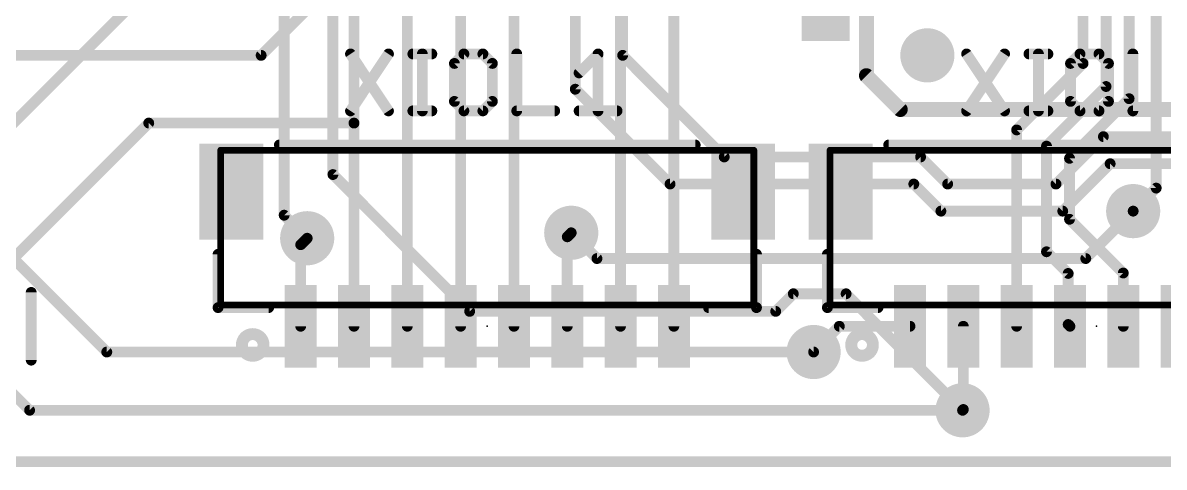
# Model space of a CAD drawing. Extents: x -1 to 63.6, y -0.1 to 40.7.
# Drawn here: x 21.77 to 43.18, y -0.1 to 8.23 of the extents above; entities that cross this region are included whole.
import ezdxf

# ---------------------------------------------------------------- set-up
doc = ezdxf.new("R2010")
doc.units = 0
for name, color, linetype in [('1', 12, 'CONTINUOUS'), ('16', 132, 'CONTINUOUS'), ('18', 110, 'CONTINUOUS'), ('20', 53, 'CONTINUOUS'), ('21', 41, 'CONTINUOUS'), ('23', 53, 'CONTINUOUS'), ('51', 53, 'CONTINUOUS')]:
    doc.layers.add(name, color=color, linetype=linetype)

# ---------------------------------------------------------------- blocks, each defined once
blk = doc.blocks.new('RECT')
blk.add_solid([(-0.5, -0.5), (0.5, -0.5), (-0.5, 0.5), (0.5, 0.5)])
blk = doc.blocks.new('ROUNDV')
at = {"const_width": 0.5}
blk.add_lwpolyline([(0, -0.25, 1), (0, 0.25, 1), (0, -0.25)], format="xyb", dxfattribs=at)

msp = doc.modelspace()

# ---------------------------------------------------------------- linework, layer by layer
at = {"layer": '1', "const_width": 0.2032}
for points in [[(27.98, 6.35), (27.98, 10.8096)], [(42.5196, 6.8072), (42.5196, 10.6172)], [(42.0878, 7.0358), (42.0878, 10.5918)], [(28.98, 2.54), (28.98, 10.2602)], [(29.98, 2.54), (29.98, 10.3204)], [(30.98, 2.54), (30.98, 10.2028)], [(41.656, 7.4676), (41.656, 10.3886)], [(43.0276, 5.1308), (43.0276, 10.3886)], [(32.98, 2.54), (32.98, 8.85)], [(26.2382, 7.62), (27.1018, 8.4836)], [(33.98, 2.54), (33.98, 8.58)], [(20.32, 7.62), (26.2382, 7.62)], [(40.41, 6.2216), (41.656, 7.4676)], [(40.9702, 5.9182), (42.0878, 7.0358)], [(41.402, 5.6896), (42.5196, 6.8072)], [(21.59, 3.81), (24.13, 6.35)], [(24.13, 6.35), (27.98, 6.35)], [(27.98, 6.35), (27.98, 2.54)], [(40.41, 2.54), (40.41, 6.2216)], [(40.9702, 3.937), (40.9702, 5.9182)], [(41.402, 4.5466), (41.402, 5.6896)], [(42.5958, 4.699), (43.0276, 5.1308)], [(42.41, 3.5386), (41.402, 4.5466)], [(26.98, 4.0692), (27.1018, 4.191)], [(31.98, 4.2178), (32.0548, 4.2926)], [(31.98, 2.54), (31.98, 4.2178)], [(26.98, 2.54), (26.98, 4.0692)], [(41.3766, 3.5306), (40.9702, 3.937)], [(42.41, 2.54), (42.41, 3.5386)], [(41.3766, 2.5734), (41.3766, 3.5306)], [(36.6014, 2.0574), (37.084, 2.54)], [(37.084, 2.54), (38.41, 2.54)], [(39.41, 0.9798), (39.41, 2.54)], [(41.41, 2.54), (41.3766, 2.5734)], [(39.3954, 0.9652), (39.41, 0.9798)], [(0, 0), (63.5, 0)]]:
    msp.add_lwpolyline(points, dxfattribs=at)
at = {"layer": '1', "const_width": 0.1016}
for points in [[(26.2382, 7.5692, 1), (26.2382, 7.6708)], [(26.2023, 7.6559, 1), (26.2741, 7.5841)], [(41.6052, 7.4676, 1), (41.7068, 7.4676)], [(41.6919, 7.4317, 1), (41.6201, 7.5035)], [(42.037, 7.0358, 1), (42.1386, 7.0358)], [(42.1237, 6.9999, 1), (42.0519, 7.0717)], [(42.4688, 6.8072, 1), (42.5704, 6.8072)], [(42.5555, 6.7713, 1), (42.4837, 6.8431)], [(24.13, 6.4008, 1), (24.13, 6.2992)], [(24.1659, 6.3141, 1), (24.0941, 6.3859)], [(28.0308, 6.35, 1), (27.9292, 6.35)], [(27.98, 6.2992, 1), (27.98, 6.4008)], [(27.9292, 6.35, 1), (28.0308, 6.35)], [(40.4608, 6.2216, 1), (40.3592, 6.2216)], [(40.3741, 6.2575, 1), (40.4459, 6.1857)], [(41.021, 5.9182, 1), (40.9194, 5.9182)], [(40.9343, 5.9541, 1), (41.0061, 5.8823)], [(41.4528, 5.6896, 1), (41.3512, 5.6896)], [(41.3661, 5.7255, 1), (41.4379, 5.6537)], [(42.9768, 5.1308, 1), (43.0784, 5.1308)], [(43.0635, 5.0949, 1), (42.9917, 5.1667)], [(42.5599, 4.7349, 1), (42.6317, 4.6631)], [(41.4379, 4.5825, 1), (41.3661, 4.5107)], [(41.3512, 4.5466, 1), (41.4528, 4.5466)], [(27.1377, 4.1551, 1), (27.0659, 4.2269)], [(32.0308, 4.2178, 1), (31.9292, 4.2178)], [(31.9441, 4.2537, 1), (32.0159, 4.1819)], [(32.0907, 4.2567, 1), (32.0189, 4.3285)], [(27.0308, 4.0692, 1), (26.9292, 4.0692)], [(26.9441, 4.1051, 1), (27.0159, 4.0333)], [(41.0061, 3.9729, 1), (40.9343, 3.9011)], [(40.9194, 3.937, 1), (41.021, 3.937)], [(42.4608, 3.5386, 1), (42.3592, 3.5386)], [(41.4274, 3.5306, 1), (41.3258, 3.5306)], [(41.3407, 3.4947, 1), (41.4125, 3.5665)], [(42.3741, 3.5027, 1), (42.4459, 3.5745)], [(26.9292, 2.54, 1), (27.0308, 2.54)], [(27.9292, 2.54, 1), (28.0308, 2.54)], [(28.9292, 2.54, 1), (29.0308, 2.54)], [(29.9292, 2.54, 1), (30.0308, 2.54)], [(30.9292, 2.54, 1), (31.0308, 2.54)], [(31.9292, 2.54, 1), (32.0308, 2.54)], [(32.9292, 2.54, 1), (33.0308, 2.54)], [(33.9292, 2.54, 1), (34.0308, 2.54)], [(37.084, 2.5908, 1), (37.084, 2.4892)], [(37.1199, 2.5041, 1), (37.0481, 2.5759)], [(38.41, 2.4892, 1), (38.41, 2.5908)], [(39.4608, 2.54, 1), (39.3592, 2.54)], [(40.3592, 2.54, 1), (40.4608, 2.54)], [(41.4125, 2.6093, 1), (41.3407, 2.5375)], [(41.3258, 2.5734, 1), (41.4274, 2.5734)], [(41.3741, 2.5041, 1), (41.4459, 2.5759)], [(42.3592, 2.54, 1), (42.4608, 2.54)], [(36.5655, 2.0933, 1), (36.6373, 2.0215)], [(39.4459, 0.9439, 1), (39.3741, 1.0157)], [(39.3595, 1.0011, 1), (39.4313, 0.9293)], [(39.3592, 0.9798, 1), (39.4608, 0.9798)]]:
    msp.add_lwpolyline(points, format="xyb", dxfattribs=at)
at = {"layer": '16'}
for points, const_width in [([(26.67, 4.6228), (26.67, 15.3416)], 0.2032), ([(27.5844, 5.3848), (27.5844, 13.3604)], 0.2032), ([(37.592, 10.4902), (37.592, 7.239)], 0.2794), ([(32.131, 10.16), (32.131, 6.985)], 0.2032), ([(20.32, 5.08), (24.13, 8.89)], 0.2032), ([(33.02, 8.89), (33.02, 7.62)], 0.2032), ([(33.02, 7.62), (34.925, 5.715)], 0.2032), ([(37.592, 7.239), (38.227, 6.604)], 0.2794), ([(32.131, 6.985), (33.909, 5.207)], 0.2032), ([(38.227, 6.604), (44.5516, 6.604)], 0.2794), ([(41.148, 5.207), (42.037, 6.096)], 0.2032), ([(42.037, 6.096), (43.815, 6.096)], 0.2032), ([(34.925, 5.715), (38.608, 5.715)], 0.2032), ([(38.608, 5.715), (39.116, 5.207)], 0.2032), ([(41.275, 4.699), (42.164, 5.588)], 0.2032), ([(42.164, 5.588), (43.434, 5.588)], 0.2032), ([(30.1498, 2.8194), (27.5844, 5.3848)], 0.2032), ([(23.3426, 2.0574), (20.32, 5.08)], 0.2032), ([(33.909, 5.207), (38.481, 5.207)], 0.2032), ([(38.481, 5.207), (38.989, 4.699)], 0.2032), ([(39.116, 5.207), (41.148, 5.207)], 0.2032), ([(27.1018, 4.191), (26.67, 4.6228)], 0.2032), ([(38.989, 4.699), (41.275, 4.699)], 0.2032), ([(41.7068, 3.81), (42.5958, 4.699)], 0.2032), ([(32.0548, 4.2926), (32.5374, 3.81)], 0.2032), ([(32.5374, 3.81), (41.7068, 3.81)], 0.2032), ([(36.2204, 3.1496), (35.8902, 2.8194)], 0.2032), ([(37.211, 3.1496), (36.2204, 3.1496)], 0.2032), ([(39.3954, 0.9652), (37.211, 3.1496)], 0.2032), ([(35.8902, 2.8194), (30.1498, 2.8194)], 0.2032), ([(21.8948, 0.9652), (20.32, 2.54)], 0.2032), ([(23.3426, 2.0574), (36.6014, 2.0574)], 0.2032), ([(21.8948, 0.9652), (39.3954, 0.9652)], 0.2032), ([(63.5, 0), (0, 0)], 0.2032)]:
    msp.add_lwpolyline(points, dxfattribs=dict(at, const_width=const_width))
for points, const_width in [([(33.0559, 7.6559, 1), (32.9841, 7.5841)], 0.1016), ([(32.9692, 7.62, 1), (33.0708, 7.62)], 0.1016), ([(37.5221, 7.239, 1), (37.6619, 7.239)], 0.1397), ([(37.6414, 7.2884, 1), (37.5426, 7.1896)], 0.1397), ([(32.1669, 7.0209, 1), (32.0951, 6.9491)], 0.1016), ([(32.0802, 6.985, 1), (32.1818, 6.985)], 0.1016), ([(38.227, 6.6738, 1), (38.227, 6.5342)], 0.1397), ([(38.1776, 6.5546, 1), (38.2764, 6.6534)], 0.1397), ([(42.037, 6.1468, 1), (42.037, 6.0452)], 0.1016), ([(42.0729, 6.0601, 1), (42.0011, 6.1319)], 0.1016), ([(34.925, 5.7658, 1), (34.925, 5.6642)], 0.1016), ([(34.8891, 5.6791, 1), (34.9609, 5.7509)], 0.1016), ([(38.6439, 5.7509, 1), (38.5721, 5.6791)], 0.1016), ([(38.608, 5.6642, 1), (38.608, 5.7658)], 0.1016), ([(42.164, 5.6388, 1), (42.164, 5.5372)], 0.1016), ([(42.1999, 5.5521, 1), (42.1281, 5.6239)], 0.1016), ([(27.6203, 5.4207, 1), (27.5485, 5.3489)], 0.1016), ([(27.5336, 5.3848, 1), (27.6352, 5.3848)], 0.1016), ([(33.909, 5.2578, 1), (33.909, 5.1562)], 0.1016), ([(33.8731, 5.1711, 1), (33.9449, 5.2429)], 0.1016), ([(38.5169, 5.2429, 1), (38.4451, 5.1711)], 0.1016), ([(38.481, 5.1562, 1), (38.481, 5.2578)], 0.1016), ([(39.116, 5.2578, 1), (39.116, 5.1562)], 0.1016), ([(39.0801, 5.1711, 1), (39.1519, 5.2429)], 0.1016), ([(41.1121, 5.2429, 1), (41.1839, 5.1711)], 0.1016), ([(41.148, 5.1562, 1), (41.148, 5.2578)], 0.1016), ([(26.7059, 4.6587, 1), (26.6341, 4.5869)], 0.1016), ([(38.989, 4.7498, 1), (38.989, 4.6482)], 0.1016), ([(38.9531, 4.6631, 1), (39.0249, 4.7349)], 0.1016), ([(41.2391, 4.7349, 1), (41.3109, 4.6631)], 0.1016), ([(41.275, 4.6482, 1), (41.275, 4.7498)], 0.1016), ([(42.6317, 4.6631, 1), (42.5599, 4.7349)], 0.1016), ([(26.6192, 4.6228, 1), (26.7208, 4.6228)], 0.1016), ([(32.0907, 4.3285, 1), (32.0189, 4.2567)], 0.1016), ([(27.0659, 4.1551, 1), (27.1377, 4.2269)], 0.1016), ([(32.5374, 3.8608, 1), (32.5374, 3.7592)], 0.1016), ([(32.5015, 3.7741, 1), (32.5733, 3.8459)], 0.1016), ([(41.6709, 3.8459, 1), (41.7427, 3.7741)], 0.1016), ([(41.7068, 3.7592, 1), (41.7068, 3.8608)], 0.1016), ([(36.2204, 3.2004, 1), (36.2204, 3.0988)], 0.1016), ([(36.2563, 3.1137, 1), (36.1845, 3.1855)], 0.1016), ([(37.2469, 3.1855, 1), (37.1751, 3.1137)], 0.1016), ([(37.211, 3.0988, 1), (37.211, 3.2004)], 0.1016), ([(30.1498, 2.8702, 1), (30.1498, 2.7686)], 0.1016), ([(30.1139, 2.7835, 1), (30.1857, 2.8553)], 0.1016), ([(35.8543, 2.8553, 1), (35.9261, 2.7835)], 0.1016), ([(35.8902, 2.7686, 1), (35.8902, 2.8702)], 0.1016), ([(23.3426, 2.1082, 1), (23.3426, 2.0066)], 0.1016), ([(23.3067, 2.0215, 1), (23.3785, 2.0933)], 0.1016), ([(36.6014, 2.0066, 1), (36.6014, 2.1082)], 0.1016), ([(21.8948, 1.016, 1), (21.8948, 0.9144)], 0.1016), ([(21.8589, 0.9293, 1), (21.9307, 1.0011)], 0.1016), ([(39.3595, 0.9293, 1), (39.4313, 1.0011)], 0.1016), ([(39.3954, 0.9144, 1), (39.3954, 1.016)], 0.1016)]:
    msp.add_lwpolyline(points, format="xyb", dxfattribs=dict(at, const_width=const_width))
at = {"layer": '20', "const_width": 0.2032}
msp.add_lwpolyline([(0, 0), (63.5, 0)], dxfattribs=at)
at = {"layer": '21', "const_width": 0.2032}
for points in [[(27.9146, 7.6463), (28.6264, 6.5786)], [(28.6264, 7.6463), (27.9146, 6.5786)], [(29.084, 7.6463), (29.4399, 7.6463)], [(29.2619, 6.5786), (29.2619, 7.6463)], [(30.0415, 7.6463), (29.8636, 7.4684)], [(30.3975, 7.6463), (30.0415, 7.6463)], [(30.5754, 7.4684), (30.3975, 7.6463)], [(31.033, 7.6463), (31.033, 6.5786)], [(32.2024, 7.2904), (32.5583, 7.6463)], [(32.5583, 7.6463), (32.5583, 6.5786)], [(39.4716, 7.6463), (40.1834, 6.5786)], [(40.1834, 7.6463), (39.4716, 6.5786)], [(40.641, 7.6463), (40.9969, 7.6463)], [(40.8189, 6.5786), (40.8189, 7.6463)], [(41.5985, 7.6463), (41.4206, 7.4684)], [(41.9545, 7.6463), (41.5985, 7.6463)], [(42.1324, 7.4684), (41.9545, 7.6463)], [(42.59, 7.6463), (42.59, 6.5786)], [(29.8636, 7.4684), (29.8636, 6.7566)], [(30.5754, 6.7566), (30.5754, 7.4684)], [(41.4206, 7.4684), (41.4206, 6.7566)], [(42.1324, 6.7566), (42.1324, 7.4684)], [(29.8636, 6.7566), (30.0415, 6.5786)], [(30.3975, 6.5786), (30.5754, 6.7566)], [(41.4206, 6.7566), (41.5985, 6.5786)], [(41.9545, 6.5786), (42.1324, 6.7566)], [(29.084, 6.5786), (29.4399, 6.5786)], [(30.0415, 6.5786), (30.3975, 6.5786)], [(31.033, 6.5786), (31.7448, 6.5786)], [(32.2024, 6.5786), (32.9142, 6.5786)], [(40.641, 6.5786), (40.9969, 6.5786)], [(41.5985, 6.5786), (41.9545, 6.5786)], [(42.59, 6.5786), (43.3018, 6.5786)], [(26.58, 5.94), (34.38, 5.94)], [(38.01, 5.94), (45.81, 5.94)], [(25.43, 2.89), (25.43, 3.89)], [(35.53, 2.89), (35.53, 3.89)], [(36.86, 2.89), (36.86, 3.89)], [(21.925, 3.175), (21.925, 1.905)], [(26.38, 2.89), (25.43, 2.89)], [(35.53, 2.89), (34.63, 2.89)], [(37.81, 2.89), (36.86, 2.89)]]:
    msp.add_lwpolyline(points, dxfattribs=at)
at = {"layer": '21'}
for points, const_width in [([(27.9569, 7.6745, 1), (27.8723, 7.6181)], 0.1016), ([(28.6687, 7.6181, 1), (28.5841, 7.6745)], 0.1016), ([(29.084, 7.6971, 1), (29.084, 7.5955)], 0.1016), ([(29.3127, 7.6463, 1), (29.2111, 7.6463)], 0.1016), ([(29.4399, 7.5955, 1), (29.4399, 7.6971)], 0.1016), ([(30.0415, 7.6971, 1), (30.0415, 7.5955)], 0.1016), ([(30.0775, 7.6104, 1), (30.0056, 7.6822)], 0.1016), ([(30.4334, 7.6822, 1), (30.3615, 7.6104)], 0.1016), ([(30.3975, 7.5955, 1), (30.3975, 7.6971)], 0.1016), ([(31.0838, 7.6463, 1), (30.9822, 7.6463)], 0.1016), ([(32.6091, 7.6463, 1), (32.5075, 7.6463)], 0.1016), ([(32.5942, 7.6104, 1), (32.5224, 7.6822)], 0.1016), ([(39.5139, 7.6745, 1), (39.4293, 7.6181)], 0.1016), ([(40.2257, 7.6181, 1), (40.1411, 7.6745)], 0.1016), ([(40.641, 7.6971, 1), (40.641, 7.5955)], 0.1016), ([(40.8697, 7.6463, 1), (40.7681, 7.6463)], 0.1016), ([(40.9969, 7.5955, 1), (40.9969, 7.6971)], 0.1016), ([(41.5985, 7.6971, 1), (41.5985, 7.5955)], 0.1016), ([(41.6345, 7.6104, 1), (41.5626, 7.6822)], 0.1016), ([(41.9904, 7.6822, 1), (41.9185, 7.6104)], 0.1016), ([(41.9545, 7.5955, 1), (41.9545, 7.6971)], 0.1016), ([(42.6408, 7.6463, 1), (42.5392, 7.6463)], 0.1016), ([(29.9144, 7.4684, 1), (29.8128, 7.4684)], 0.1016), ([(29.8277, 7.5043, 1), (29.8995, 7.4324)], 0.1016), ([(30.6262, 7.4684, 1), (30.5246, 7.4684)], 0.1016), ([(30.5395, 7.4324, 1), (30.6113, 7.5043)], 0.1016), ([(41.4714, 7.4684, 1), (41.3698, 7.4684)], 0.1016), ([(41.3847, 7.5043, 1), (41.4565, 7.4324)], 0.1016), ([(42.1832, 7.4684, 1), (42.0816, 7.4684)], 0.1016), ([(42.0965, 7.4324, 1), (42.1683, 7.5043)], 0.1016), ([(32.1665, 7.3263, 1), (32.2383, 7.2545)], 0.1016), ([(29.8995, 6.7925, 1), (29.8277, 6.7206)], 0.1016), ([(30.6113, 6.7206, 1), (30.5395, 6.7925)], 0.1016), ([(41.4565, 6.7925, 1), (41.3847, 6.7206)], 0.1016), ([(42.1683, 6.7206, 1), (42.0965, 6.7925)], 0.1016), ([(27.8723, 6.6068, 1), (27.9569, 6.5504)], 0.1016), ([(28.5841, 6.5504, 1), (28.6687, 6.6068)], 0.1016), ([(29.084, 6.6294, 1), (29.084, 6.5278)], 0.1016), ([(29.4399, 6.5278, 1), (29.4399, 6.6294)], 0.1016), ([(29.8128, 6.7566, 1), (29.9144, 6.7566)], 0.1016), ([(30.0415, 6.6294, 1), (30.0415, 6.5278)], 0.1016), ([(30.0056, 6.5427, 1), (30.0775, 6.6145)], 0.1016), ([(30.3615, 6.6145, 1), (30.4334, 6.5427)], 0.1016), ([(30.3975, 6.5278, 1), (30.3975, 6.6294)], 0.1016), ([(30.5246, 6.7566, 1), (30.6262, 6.7566)], 0.1016), ([(31.033, 6.6294, 1), (31.033, 6.5278)], 0.1016), ([(31.7448, 6.5278, 1), (31.7448, 6.6294)], 0.1016), ([(32.2024, 6.6294, 1), (32.2024, 6.5278)], 0.1016), ([(32.9142, 6.5278, 1), (32.9142, 6.6294)], 0.1016), ([(39.4293, 6.6068, 1), (39.5139, 6.5504)], 0.1016), ([(40.1411, 6.5504, 1), (40.2257, 6.6068)], 0.1016), ([(40.641, 6.6294, 1), (40.641, 6.5278)], 0.1016), ([(40.9969, 6.5278, 1), (40.9969, 6.6294)], 0.1016), ([(41.3698, 6.7566, 1), (41.4714, 6.7566)], 0.1016), ([(41.5985, 6.6294, 1), (41.5985, 6.5278)], 0.1016), ([(41.5626, 6.5427, 1), (41.6345, 6.6145)], 0.1016), ([(41.9185, 6.6145, 1), (41.9904, 6.5427)], 0.1016), ([(41.9545, 6.5278, 1), (41.9545, 6.6294)], 0.1016), ([(42.0816, 6.7566, 1), (42.1832, 6.7566)], 0.1016), ([(42.59, 6.6294, 1), (42.59, 6.5278)], 0.1016), ([(29.2111, 6.5786, 1), (29.3127, 6.5786)], 0.1016), ([(30.9822, 6.5786, 1), (31.0838, 6.5786)], 0.1016), ([(32.5075, 6.5786, 1), (32.6091, 6.5786)], 0.1016), ([(40.7681, 6.5786, 1), (40.8697, 6.5786)], 0.1016), ([(42.5392, 6.5786, 1), (42.6408, 6.5786)], 0.1016), ([(26.58, 5.9908, 1), (26.58, 5.8892)], 0.1016), ([(34.38, 5.8892, 1), (34.38, 5.9908)], 0.1016), ([(38.01, 5.9908, 1), (38.01, 5.8892)], 0.1016), ([(25.4808, 3.89, 1), (25.3792, 3.89)], 0.1016), ([(35.5808, 3.89, 1), (35.4792, 3.89)], 0.1016), ([(36.9108, 3.89, 1), (36.8092, 3.89)], 0.1016), ([(21.9758, 3.175, 1), (21.8742, 3.175)], 0.1016), ([(25.43, 2.9408, 1), (25.43, 2.8392)], 0.1016), ([(25.3792, 2.89, 1), (25.4808, 2.89)], 0.1016), ([(26.38, 2.8392, 1), (26.38, 2.9408)], 0.1016), ([(34.63, 2.9408, 1), (34.63, 2.8392)], 0.1016), ([(35.4792, 2.89, 1), (35.5808, 2.89)], 0.1016), ([(35.53, 2.8392, 1), (35.53, 2.9408)], 0.1016), ([(36.86, 2.9408, 1), (36.86, 2.8392)], 0.1016), ([(36.8092, 2.89, 1), (36.9108, 2.89)], 0.1016), ([(37.81, 2.8392, 1), (37.81, 2.9408)], 0.1016), ([(26.08, 2.0782, 1), (26.08, 2.3018, 1), (26.08, 2.0782)], 0.4064), ([(37.51, 2.0782, 1), (37.51, 2.3018, 1), (37.51, 2.0782)], 0.4064), ([(21.8742, 1.905, 1), (21.9758, 1.905)], 0.1016)]:
    msp.add_lwpolyline(points, format="xyb", dxfattribs=dict(at, const_width=const_width))
at = {"layer": '23'}
for p in [(30.48, 2.54), (41.91, 2.54)]:
    msp.add_point(p, dxfattribs=at)
at = {"layer": '51', "const_width": 0.127}
for points in [[(25.48, 5.84), (35.48, 5.84)], [(25.48, 2.94), (25.48, 5.84)], [(35.48, 2.94), (35.48, 5.84)], [(36.91, 5.84), (46.91, 5.84)], [(36.91, 2.94), (36.91, 5.84)], [(25.48, 2.94), (35.48, 2.94)], [(36.91, 2.94), (46.91, 2.94)]]:
    msp.add_lwpolyline(points, dxfattribs=at)
at = {"layer": '51', "const_width": 0.0635}
for points in [[(25.5117, 5.84, 1), (25.4483, 5.84)], [(25.48, 5.8717, 1), (25.48, 5.8083)], [(35.5118, 5.84, 1), (35.4483, 5.84)], [(35.48, 5.8083, 1), (35.48, 5.8717)], [(36.9418, 5.84, 1), (36.8783, 5.84)], [(36.91, 5.8717, 1), (36.91, 5.8083)], [(25.48, 2.9718, 1), (25.48, 2.9082)], [(35.48, 2.9082, 1), (35.48, 2.9718)], [(36.91, 2.9718, 1), (36.91, 2.9082)], [(25.4483, 2.94, 1), (25.5117, 2.94)], [(35.4483, 2.94, 1), (35.5118, 2.94)], [(36.8783, 2.94, 1), (36.9418, 2.94)]]:
    msp.add_lwpolyline(points, format="xyb", dxfattribs=at)

# ---------------------------------------------------------------- block references
at = {"layer": '1'}
for p, xscale, yscale, rotation in [((36.83, 8.24), 0.7, 0.9, 270), ((25.68, 5.065), 1.8, 1.2, 90), ((35.28, 5.065), 1.8, 1.2, 90), ((37.11, 5.065), 1.8, 1.2, 90), ((26.98, 2.54), 0.6, 1.55, 180), ((27.98, 2.54), 0.6, 1.55, 180), ((28.98, 2.54), 0.6, 1.55, 180), ((29.98, 2.54), 0.6, 1.55, 180), ((30.98, 2.54), 0.6, 1.55, 180), ((31.98, 2.54), 0.6, 1.55, 180), ((32.98, 2.54), 0.6, 1.55, 180), ((33.98, 2.54), 0.6, 1.55, 180), ((38.41, 2.54), 0.6, 1.55, 180), ((39.41, 2.54), 0.6, 1.55, 180), ((40.41, 2.54), 0.6, 1.55, 180), ((41.41, 2.54), 0.6, 1.55, 180), ((42.41, 2.54), 0.6, 1.55, 180), ((43.41, 2.54), 0.6, 1.55, 180)]:
    msp.add_blockref('RECT', p, dxfattribs=dict(at, xscale=xscale, yscale=yscale, rotation=rotation))
at = {"layer": '18', "xscale": 1.016, "yscale": 1.016}
for p in [(38.735, 7.62), (38.735, 7.62), (42.5958, 4.699), (42.5958, 4.699), (32.0548, 4.2926), (32.0548, 4.2926), (27.1018, 4.191), (27.1018, 4.191), (36.6014, 2.0574), (36.6014, 2.0574), (39.3954, 0.9652), (39.3954, 0.9652)]:
    msp.add_blockref('ROUNDV', p, dxfattribs=at)

doc.saveas('drawing.dxf')
